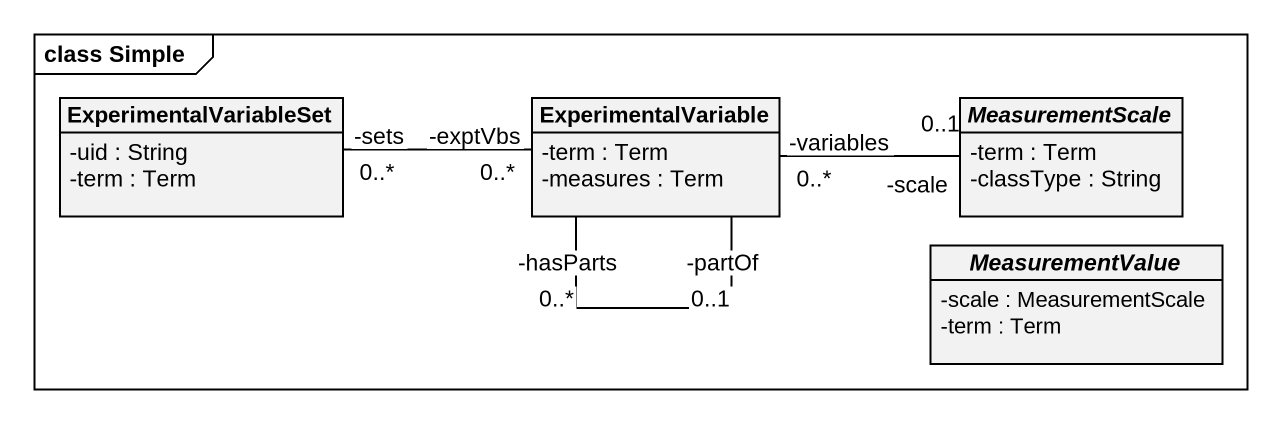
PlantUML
@startuml
mainframe class Simple
hide circle
hide empty members
skinparam classAttributeIconSize 0
class ExperimentalVariableSet {
  -uid : String
  -term : Term
}
class ExperimentalVariable {
  -term : Term
  -measures : Term
}
abstract class MeasurementScale {
  -term : Term
  -classType : String
}
abstract class MeasurementValue {
  -scale : MeasurementScale
  -term : Term
}
ExperimentalVariable "-exptVbs\n0..*" -left- "-sets\n0..*" ExperimentalVariableSet
ExperimentalVariable "-hasParts\n0..*" -- "-partOf\n0..1" ExperimentalVariable
MeasurementScale "-scale\n0..1" -left- "-variables\n0..*" ExperimentalVariable
@enduml
